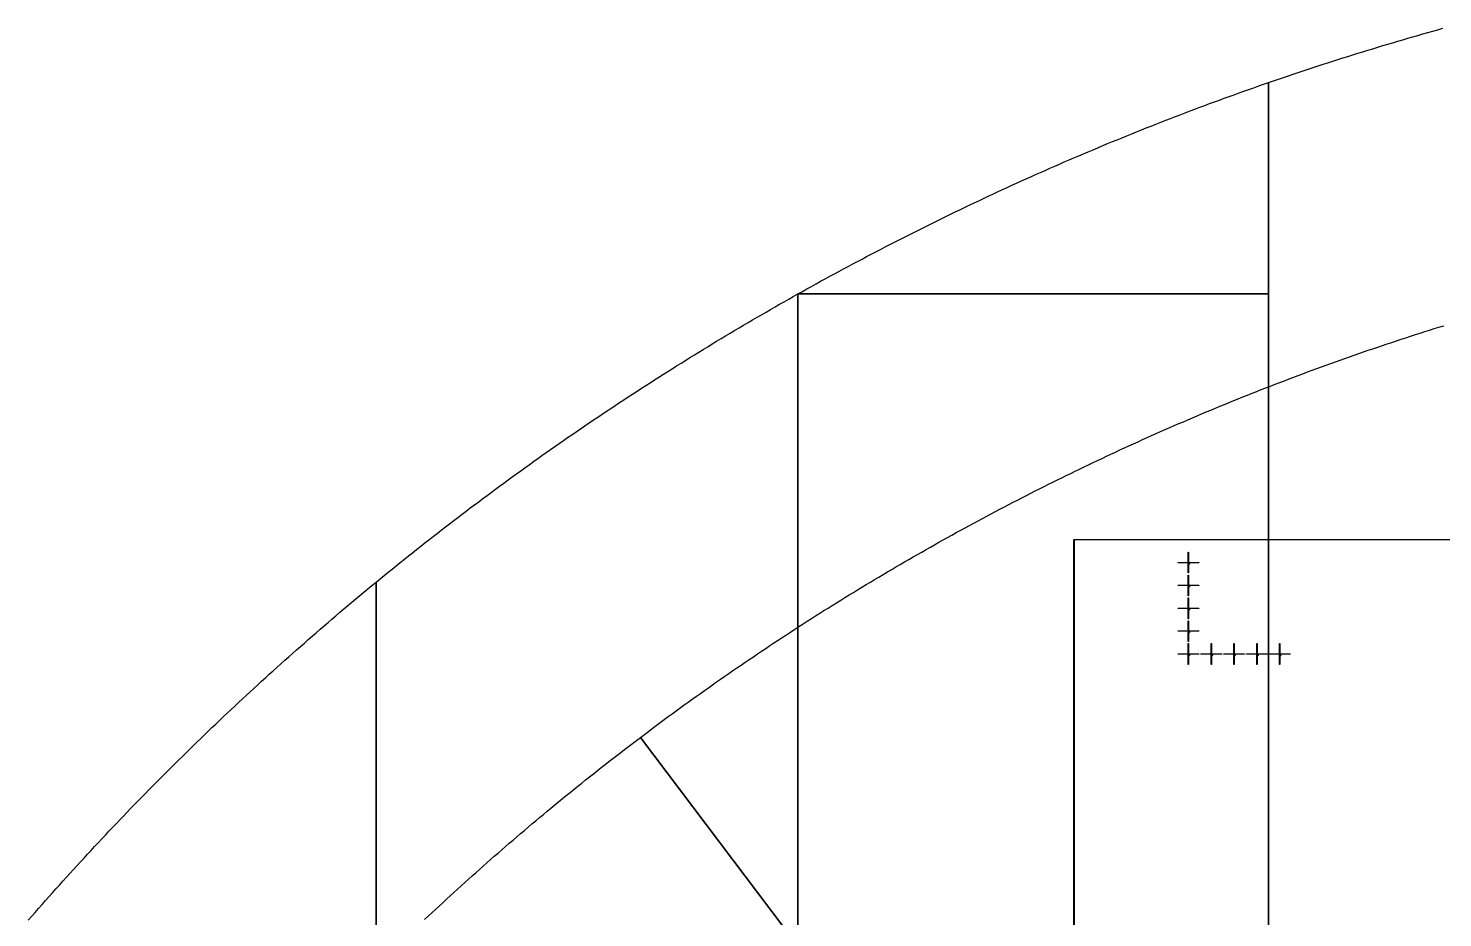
# Model space of a CAD drawing. Extents: x -25400 to 25400, y -24113 to 25400.
# Drawn here: x -19161 to -6775, y 16697 to 24480 of the extents above; entities that cross this region are included whole.
import ezdxf

# ---------------------------------------------------------------- set-up
doc = ezdxf.new("R2010")
doc.units = 0
for name, color, linetype in [('L0D0', 1, 'CONTINUOUS'), ('L1D0', 2, 'CONTINUOUS'), ('L3D0', 3, 'CONTINUOUS')]:
    doc.layers.add(name, color=color, linetype=linetype)

msp = doc.modelspace()

# ---------------------------------------------------------------- linework, layer by layer
at = {"layer": 'L0D0'}
for points in [[(-8299.673, -24005.737), (-8299.673, 24005.737), (-8256.466, 24020.632), (-8213.232, 24035.449), (-8169.972, 24050.188), (-8126.685, 24064.85), (-8083.372, 24079.433), (-8040.032, 24093.939), (-7996.667, 24108.366), (-7953.276, 24122.716), (-7909.859, 24136.987), (-7866.416, 24151.18), (-7822.948, 24165.295), (-7779.454, 24179.332), (-7735.936, 24193.29), (-7692.392, 24207.171), (-7648.823, 24220.972), (-7605.23, 24234.696), (-7561.612, 24248.341), (-7517.97, 24261.907), (-7474.303, 24275.395), (-7430.612, 24288.804), (-7386.897, 24302.135), (-7343.158, 24315.387), (-7299.395, 24328.56), (-7255.609, 24341.655), (-7211.799, 24354.67), (-7167.965, 24367.607), (-7124.109, 24380.465), (-7080.23, 24393.244), (-7036.327, 24405.944), (-6992.402, 24418.565), (-6948.454, 24431.107), (-6904.484, 24443.57), (-6860.491, 24455.953), (-6816.476, 24468.258), (-6772.439, 24480.483)], [(-16115.797, -19632.653), (-16115.797, 19632.653), (-16080.446, 19661.619), (-16045.043, 19690.521), (-16009.587, 19719.359), (-15974.08, 19748.133), (-15938.522, 19776.843), (-15902.911, 19805.49), (-15867.249, 19834.072), (-15831.536, 19862.59), (-15795.771, 19891.043), (-15759.956, 19919.433), (-15724.089, 19947.757), (-15688.171, 19976.018), (-15652.203, 20004.213), (-15616.184, 20032.344), (-15580.114, 20060.41), (-15543.994, 20088.411), (-15507.824, 20116.347), (-15471.603, 20144.217), (-15435.333, 20172.023), (-15399.012, 20199.763), (-15362.641, 20227.438), (-15326.221, 20255.047), (-15289.751, 20282.591), (-15253.232, 20310.069), (-15216.663, 20337.482), (-15180.045, 20364.828), (-15143.378, 20392.109), (-15106.662, 20419.323), (-15069.897, 20446.472), (-15033.083, 20473.554), (-14996.22, 20500.57), (-14959.309, 20527.52), (-14922.35, 20554.403), (-14885.342, 20581.22), (-14848.286, 20607.97), (-14811.182, 20634.653), (-14774.03, 20661.269), (-14736.83, 20687.819), (-14699.582, 20714.302), (-14662.287, 20740.717), (-14624.944, 20767.065), (-14587.554, 20793.347), (-14550.117, 20819.56), (-14512.633, 20845.707), (-14475.101, 20871.786), (-14437.523, 20897.797), (-14399.898, 20923.741), (-14362.227, 20949.617), (-14324.509, 20975.425), (-14286.744, 21001.165), (-14248.933, 21026.838), (-14211.077, 21052.442), (-14173.174, 21077.978), (-14135.225, 21103.445), (-14097.231, 21128.845), (-14059.191, 21154.176), (-14021.105, 21179.439), (-13982.974, 21204.633), (-13944.798, 21229.758), (-13906.576, 21254.815), (-13868.31, 21279.802), (-13829.998, 21304.721), (-13791.642, 21329.571), (-13753.241, 21354.352), (-13714.796, 21379.064), (-13676.306, 21403.706), (-13637.772, 21428.28), (-13599.194, 21452.783), (-13560.572, 21477.218), (-13521.906, 21501.583), (-13483.196, 21525.878), (-13444.443, 21550.104), (-13405.646, 21574.259), (-13366.805, 21598.345), (-13327.922, 21622.361), (-13288.995, 21646.307), (-13250.025, 21670.183), (-13211.012, 21693.989), (-13171.956, 21717.725), (-13132.858, 21741.39), (-13093.718, 21764.985), (-13054.534, 21788.509), (-13015.309, 21811.963), (-12976.042, 21835.346), (-12936.732, 21858.659), (-12897.381, 21881.901), (-12857.988, 21905.071), (-12818.553, 21928.171), (-12779.077, 21951.2), (-12739.559, 21974.158), (-12700, 21997.045), (-12660.4, 22019.861), (-12620.759, 22042.605), (-12581.077, 22065.278), (-12541.355, 22087.88), (-12501.591, 22110.41), (-12461.788, 22132.868), (-12421.944, 22155.255), (-12421.944, -22155.255)], [(-12421.944, -22155.255), (-12421.944, 22155.255), (-8299.673, 22155.255), (-8299.673, -24005.737)], [(0, 0), (-13800.333, 18274.595), (-13765.671, 18300.719), (-13730.96, 18326.777), (-13696.199, 18352.769), (-13661.389, 18378.696), (-13626.53, 18404.556), (-13591.621, 18430.351), (-13556.665, 18456.079), (-13521.659, 18481.741), (-13486.605, 18507.336), (-13451.502, 18532.865), (-13416.351, 18558.328), (-13381.152, 18583.723), (-13345.905, 18609.052), (-13310.61, 18634.314), (-13275.267, 18659.51), (-13239.876, 18684.638), (-13204.438, 18709.699), (-13168.952, 18734.693), (-13133.419, 18759.619), (-13097.839, 18784.478), (-13062.211, 18809.27), (-13026.537, 18833.994), (-12990.816, 18858.65), (-12955.049, 18883.239), (-12919.235, 18907.76), (-12883.374, 18932.213), (-12847.467, 18956.597), (-12811.514, 18980.914), (-12775.515, 19005.163), (-12739.47, 19029.343), (-12703.379, 19053.455), (-12667.243, 19077.499), (-12631.061, 19101.474), (-12594.834, 19125.38), (-12558.562, 19149.217), (-12522.244, 19172.986), (-12485.881, 19196.686), (-12449.474, 19220.317), (-12413.022, 19243.879), (-12376.525, 19267.372), (-12339.984, 19290.796), (-12303.398, 19314.15), (-12266.769, 19337.435), (-12230.095, 19360.65), (-12193.377, 19383.796), (-12156.616, 19406.872), (-12119.81, 19429.879), (-12082.962, 19452.816), (-12046.069, 19475.683), (-12009.134, 19498.479), (-11972.155, 19521.206), (-11935.134, 19543.863), (-11898.069, 19566.449), (-11860.962, 19588.966), (-11823.812, 19611.412), (-11786.62, 19633.787), (-11749.385, 19656.092), (-11712.109, 19678.326), (-11674.79, 19700.49), (-11637.429, 19722.582), (-11600.026, 19744.604), (-11562.582, 19766.555), (-11525.096, 19788.435), (-11487.569, 19810.244), (-11450, 19831.982), (-11412.39, 19853.648), (-11374.74, 19875.243), (-11337.048, 19896.767), (-11299.316, 19918.219), (-11261.543, 19939.6), (-11223.73, 19960.909), (-11185.876, 19982.147), (-11147.982, 20003.312), (-11110.048, 20024.406), (-11072.074, 20045.428), (-11034.061, 20066.377), (-10996.008, 20087.255), (-10957.915, 20108.061), (-10919.783, 20128.794), (-10881.612, 20149.455), (-10843.401, 20170.043), (-10805.152, 20190.56), (-10766.864, 20211.003), (-10728.537, 20231.374), (-10690.171, 20251.672), (-10651.768, 20271.898), (-10613.326, 20292.051), (-10574.845, 20312.131), (-10536.327, 20332.137), (-10497.771, 20352.071), (-10459.177, 20371.932), (-10420.546, 20391.719), (-10381.877, 20411.434), (-10343.171, 20431.075), (-10304.428, 20450.642), (-10265.648, 20470.136), (-10226.831, 20489.557), (-10187.977, 20508.904), (-10149.086, 20528.177), (-10110.159, 20547.376), (-10071.196, 20566.502), (-10032.197, 20585.554), (-9993.161, 20604.532), (-9954.09, 20623.435), (-9914.983, 20642.265), (-9875.84, 20661.021), (-9836.662, 20679.702), (-9797.448, 20698.309), (-9758.2, 20716.842), (-9718.916, 20735.3), (-9679.597, 20753.684), (-9640.244, 20771.993), (-9600.856, 20790.228), (-9561.433, 20808.388), (-9521.976, 20826.473), (-9482.485, 20844.483), (-9442.96, 20862.419), (-9403.401, 20880.279), (-9363.808, 20898.065), (-9324.181, 20915.775), (-9284.521, 20933.41), (-9244.828, 20950.97), (-9205.101, 20968.455), (-9165.341, 20985.865), (-9125.549, 21003.199), (-9085.723, 21020.458), (-9045.865, 21037.641), (-9005.975, 21054.748), (-8966.052, 21071.78), (-8926.096, 21088.736), (-8886.109, 21105.617), (-8846.09, 21122.421), (-8806.039, 21139.15), (-8765.957, 21155.803), (-8725.843, 21172.38), (-8685.697, 21188.881), (-8645.521, 21205.305), (-8605.313, 21221.654), (-8565.075, 21237.926), (-8524.805, 21254.122), (-8484.505, 21270.241), (-8444.175, 21286.284), (-8403.814, 21302.251), (-8363.423, 21318.141), (-8323.002, 21333.955), (-8282.552, 21349.692), (-8242.071, 21365.352), (-8201.561, 21380.936), (-8161.021, 21396.442), (-8120.452, 21411.872), (-8079.854, 21427.225), (-8039.226, 21442.501), (-7998.57, 21457.7), (-7957.886, 21472.821), (-7917.172, 21487.866), (-7876.43, 21502.833), (-7835.66, 21517.724), (-7794.862, 21532.537), (-7754.035, 21547.272), (-7713.181, 21561.93), (-7672.299, 21576.511), (-7631.39, 21591.014), (-7590.453, 21605.44), (-7549.489, 21619.788), (-7508.498, 21634.058), (-7467.479, 21648.251), (-7426.434, 21662.365), (-7385.363, 21676.402), (-7344.264, 21690.361), (-7303.14, 21704.243), (-7261.989, 21718.046), (-7220.812, 21731.771), (-7179.609, 21745.418), (-7138.38, 21758.987), (-7097.126, 21772.478), (-7055.846, 21785.891), (-7014.541, 21799.225), (-6973.21, 21812.481), (-6931.855, 21825.659), (-6890.475, 21838.758), (-6849.07, 21851.779), (-6807.64, 21864.721), (-6766.186, 21877.585)], [(-19160.625, 16674.245), (-19130.592, 16708.693), (-19100.497, 16743.088), (-19070.34, 16777.429), (-19040.122, 16811.715), (-19009.842, 16845.947), (-18979.5, 16880.124), (-18949.096, 16914.247), (-18918.632, 16948.315), (-18888.106, 16982.328), (-18857.519, 17016.286), (-18826.871, 17050.189), (-18796.162, 17084.036), (-18765.392, 17117.829), (-18734.561, 17151.566), (-18703.67, 17185.247), (-18672.718, 17218.873), (-18641.706, 17252.443), (-18610.633, 17285.957), (-18579.501, 17319.416), (-18548.308, 17352.818), (-18517.055, 17386.164), (-18485.741, 17419.454), (-18454.369, 17452.687), (-18422.936, 17485.864), (-18391.444, 17518.984), (-18359.892, 17552.047), (-18328.281, 17585.054), (-18296.61, 17618.004), (-18264.88, 17650.897), (-18233.091, 17683.732), (-18201.243, 17716.51), (-18169.336, 17749.231), (-18137.371, 17781.895), (-18105.346, 17814.501), (-18073.263, 17847.049), (-18041.122, 17879.54), (-18008.922, 17911.972), (-17976.663, 17944.347), (-17944.347, 17976.663), (-17911.972, 18008.922), (-17879.54, 18041.122), (-17847.049, 18073.263), (-17814.501, 18105.346), (-17781.895, 18137.371), (-17749.231, 18169.336), (-17716.51, 18201.243), (-17683.732, 18233.091), (-17650.897, 18264.88), (-17618.004, 18296.61), (-17585.054, 18328.281), (-17552.047, 18359.892), (-17518.984, 18391.444), (-17485.864, 18422.936), (-17452.687, 18454.369), (-17419.454, 18485.741), (-17386.164, 18517.055), (-17352.818, 18548.308), (-17319.416, 18579.501), (-17285.957, 18610.633), (-17252.443, 18641.706), (-17218.873, 18672.718), (-17185.247, 18703.67), (-17151.566, 18734.561), (-17117.829, 18765.392), (-17084.036, 18796.162), (-17050.189, 18826.871), (-17016.286, 18857.519), (-16982.328, 18888.106), (-16948.315, 18918.632), (-16914.247, 18949.096), (-16880.124, 18979.5), (-16845.947, 19009.842), (-16811.715, 19040.122), (-16777.429, 19070.34), (-16743.088, 19100.497), (-16708.693, 19130.592), (-16674.245, 19160.625), (-16639.742, 19190.597), (-16605.185, 19220.506), (-16570.574, 19250.352), (-16535.91, 19280.137), (-16501.193, 19309.859), (-16466.422, 19339.518), (-16431.597, 19369.115), (-16396.72, 19398.649), (-16361.789, 19428.12), (-16326.805, 19457.529), (-16291.769, 19486.874), (-16256.68, 19516.157), (-16221.538, 19545.376), (-16186.343, 19574.532), (-16151.096, 19603.624), (-16115.797, 19632.653), (-16115.797, -19632.653)], [(-15690.361, 16680.005), (-15658.718, 16709.714), (-15627.019, 16739.363), (-15595.263, 16768.952), (-15563.452, 16798.481), (-15531.584, 16827.95), (-15499.661, 16857.358), (-15467.682, 16886.705), (-15435.648, 16915.992), (-15403.558, 16945.218), (-15371.412, 16974.383), (-15339.212, 17003.487), (-15306.956, 17032.53), (-15274.646, 17061.512), (-15242.28, 17090.433), (-15209.86, 17119.292), (-15177.385, 17148.09), (-15144.856, 17176.826), (-15112.272, 17205.5), (-15079.634, 17234.113), (-15046.941, 17262.664), (-15014.195, 17291.152), (-14981.395, 17319.579), (-14948.541, 17347.943), (-14915.633, 17376.245), (-14882.672, 17404.485), (-14849.657, 17432.662), (-14816.589, 17460.776), (-14783.467, 17488.828), (-14750.293, 17516.817), (-14717.065, 17544.743), (-14683.785, 17572.605), (-14650.452, 17600.405), (-14617.066, 17628.142), (-14583.628, 17655.815), (-14550.137, 17683.425), (-14516.594, 17710.971), (-14482.999, 17738.454), (-14449.352, 17765.873), (-14415.653, 17793.228), (-14381.902, 17820.519), (-14348.1, 17847.746), (-14314.246, 17874.909), (-14280.34, 17902.008), (-14246.384, 17929.042), (-14212.376, 17956.012), (-14178.317, 17982.918), (-14144.207, 18009.759), (-14110.046, 18036.535), (-14075.835, 18063.247), (-14041.573, 18089.893), (-14007.26, 18116.475), (-13972.897, 18142.991), (-13938.484, 18169.443), (-13904.021, 18195.829), (-13869.508, 18222.15), (-13834.946, 18248.405), (-13800.333, 18274.595), (0, 0)]]:
    msp.add_lwpolyline(points, dxfattribs=at)
msp.add_lwpolyline([(-12421.944, 22155.255), (-12382.059, 22177.57), (-12342.135, 22199.813), (-12302.171, 22221.984), (-12262.167, 22244.084), (-12222.123, 22266.111), (-12182.04, 22288.067), (-12141.917, 22309.95), (-12101.755, 22331.761), (-12061.553, 22353.499), (-12021.313, 22375.166), (-11981.034, 22396.759), (-11940.716, 22418.281), (-11900.359, 22439.729), (-11859.964, 22461.105), (-11819.53, 22482.409), (-11779.058, 22503.639), (-11738.548, 22524.797), (-11698, 22545.882), (-11657.414, 22566.894), (-11616.791, 22587.832), (-11576.129, 22608.698), (-11535.431, 22629.491), (-11494.695, 22650.21), (-11453.921, 22670.855), (-11413.111, 22691.428), (-11372.264, 22711.927), (-11331.379, 22732.352), (-11290.459, 22752.704), (-11249.501, 22772.982), (-11208.507, 22793.187), (-11167.477, 22813.317), (-11126.411, 22833.374), (-11085.309, 22853.357), (-11044.171, 22873.266), (-11002.997, 22893.101), (-10961.787, 22912.862), (-10920.542, 22932.548), (-10879.262, 22952.16), (-10837.946, 22971.698), (-10796.595, 22991.162), (-10755.21, 23010.551), (-10713.789, 23029.866), (-10672.334, 23049.106), (-10630.844, 23068.271), (-10589.32, 23087.362), (-10547.762, 23106.378), (-10506.169, 23125.32), (-10464.543, 23144.186), (-10422.882, 23162.977), (-10381.188, 23181.694), (-10339.46, 23200.335), (-10297.699, 23218.902), (-10255.904, 23237.393), (-10214.077, 23255.809), (-10172.216, 23274.149), (-10130.322, 23292.415), (-10088.395, 23310.604), (-10046.436, 23328.719), (-10004.444, 23346.758), (-9962.42, 23364.721), (-9920.364, 23382.609), (-9878.275, 23400.421), (-9836.154, 23418.157), (-9794.002, 23435.817), (-9751.818, 23453.402), (-9709.602, 23470.91), (-9667.355, 23488.343), (-9625.077, 23505.699), (-9582.767, 23522.98), (-9540.427, 23540.184), (-9498.055, 23557.312), (-9455.653, 23574.364), (-9413.22, 23591.339), (-9370.757, 23608.238), (-9328.263, 23625.061), (-9285.739, 23641.807), (-9243.185, 23658.477), (-9200.602, 23675.07), (-9157.988, 23691.586), (-9115.345, 23708.026), (-9072.672, 23724.389), (-9029.97, 23740.675), (-8987.238, 23756.884), (-8944.478, 23773.017), (-8901.688, 23789.072), (-8858.87, 23805.05), (-8816.023, 23820.952), (-8773.148, 23836.776), (-8730.244, 23852.523), (-8687.312, 23868.193), (-8644.351, 23883.785), (-8601.363, 23899.3), (-8558.347, 23914.738), (-8515.303, 23930.098), (-8472.232, 23945.381), (-8429.133, 23960.587), (-8386.007, 23975.715), (-8342.854, 23990.765), (-8299.673, 24005.737), (-8299.673, 22155.255)], close=True, dxfattribs=at)
at = {"layer": 'L1D0'}
for points in [[(-9002.75, 19812.5), (-9002.75, 19895.5), (-9000.25, 19895.5), (-9000.25, 19812.5)], [(-9092.5, 19803.25), (-9092.5, 19805.75), (-9009.5, 19805.75), (-9009.5, 19803.25)], [(-9001.7, 19799.5), (-9001.7, 19804.3), (-9006.5, 19804.3), (-9006.5, 19804.7), (-9001.7, 19804.7), (-9001.7, 19809.5), (-9001.3, 19809.5), (-9001.3, 19804.7), (-8996.5, 19804.7), (-8996.5, 19804.3), (-9001.3, 19804.3), (-9001.3, 19799.5)], [(-9002.75, 19713.5), (-9002.75, 19796.5), (-9000.25, 19796.5), (-9000.25, 19713.5)], [(-9002.75, 19612.5), (-9002.75, 19695.5), (-9000.25, 19695.5), (-9000.25, 19612.5)], [(-8995.5, 19793.944), (-8995.5, 19797.5), (-8991.056, 19797.5), (-8991.056, 19796.611), (-8994.611, 19796.611), (-8994.611, 19794.833), (-8991.944, 19794.833), (-8991.944, 19793.944)], [(-8995.5, 19791.278), (-8995.5, 19792.167), (-8991.944, 19792.167), (-8991.944, 19791.278)], [(-8993.5, 19803.25), (-8993.5, 19805.75), (-8910.5, 19805.75), (-8910.5, 19803.25)], [(-8991.944, 19792.167), (-8991.944, 19793.944), (-8991.056, 19793.944), (-8991.056, 19792.167)], [(-9092.5, 19603.25), (-9092.5, 19605.75), (-9009.5, 19605.75), (-9009.5, 19603.25)], [(-9001.7, 19599.5), (-9001.7, 19604.3), (-9006.5, 19604.3), (-9006.5, 19604.7), (-9001.7, 19604.7), (-9001.7, 19609.5), (-9001.3, 19609.5), (-9001.3, 19604.7), (-8996.5, 19604.7), (-8996.5, 19604.3), (-9001.3, 19604.3), (-9001.3, 19599.5)], [(-9002.75, 19513.5), (-9002.75, 19596.5), (-9000.25, 19596.5), (-9000.25, 19513.5)], [(-8992.833, 19591.278), (-8992.833, 19593.056), (-8995.5, 19593.056), (-8995.5, 19594.833), (-8994.611, 19594.833), (-8994.611, 19593.944), (-8992.833, 19593.944), (-8992.833, 19596.611), (-8993.722, 19596.611), (-8993.722, 19597.5), (-8991.944, 19597.5), (-8991.944, 19593.944), (-8991.056, 19593.944), (-8991.056, 19593.056), (-8991.944, 19593.056), (-8991.944, 19591.278)], [(-8994.611, 19594.833), (-8994.611, 19596.611), (-8993.722, 19596.611), (-8993.722, 19594.833)], [(-8993.5, 19603.25), (-8993.5, 19605.75), (-8910.5, 19605.75), (-8910.5, 19603.25)], [(-9002.75, 19412.5), (-9002.75, 19495.5), (-9000.25, 19495.5), (-9000.25, 19412.5)], [(-9092.5, 19403.25), (-9092.5, 19405.75), (-9009.5, 19405.75), (-9009.5, 19403.25)], [(-9001.7, 19399.5), (-9001.7, 19404.3), (-9006.5, 19404.3), (-9006.5, 19404.7), (-9001.7, 19404.7), (-9001.7, 19409.5), (-9001.3, 19409.5), (-9001.3, 19404.7), (-8996.5, 19404.7), (-8996.5, 19404.3), (-9001.3, 19404.3), (-9001.3, 19399.5)], [(-9002.75, 19313.5), (-9002.75, 19396.5), (-9000.25, 19396.5), (-9000.25, 19313.5)], [(-8995.5, 19396.611), (-8995.5, 19397.5), (-8991.944, 19397.5), (-8991.944, 19396.611)], [(-8995.5, 19391.278), (-8995.5, 19392.167), (-8991.944, 19392.167), (-8991.944, 19391.278)], [(-8994.611, 19393.944), (-8994.611, 19394.833), (-8991.944, 19394.833), (-8991.944, 19393.944)], [(-8993.5, 19403.25), (-8993.5, 19405.75), (-8910.5, 19405.75), (-8910.5, 19403.25)], [(-8991.944, 19394.833), (-8991.944, 19396.611), (-8991.056, 19396.611), (-8991.056, 19394.833)], [(-8991.944, 19392.167), (-8991.944, 19393.944), (-8991.056, 19393.944), (-8991.056, 19392.167)], [(-9092.5, 19203.25), (-9092.5, 19205.75), (-9009.5, 19205.75), (-9009.5, 19203.25)], [(-9001.7, 19199.5), (-9001.7, 19204.3), (-9006.5, 19204.3), (-9006.5, 19204.7), (-9001.7, 19204.7), (-9001.7, 19209.5), (-9001.3, 19209.5), (-9001.3, 19204.7), (-8996.5, 19204.7), (-8996.5, 19204.3), (-9001.3, 19204.3), (-9001.3, 19199.5)], [(-9002.75, 19212.5), (-9002.75, 19295.5), (-9000.25, 19295.5), (-9000.25, 19212.5)], [(-8993.5, 19203.25), (-8993.5, 19205.75), (-8910.5, 19205.75), (-8910.5, 19203.25)], [(-9002.75, 19113.5), (-9002.75, 19196.5), (-9000.25, 19196.5), (-9000.25, 19113.5)], [(-9002.75, 19012.5), (-9002.75, 19095.5), (-9000.25, 19095.5), (-9000.25, 19012.5)], [(-8995.5, 19195.722), (-8995.5, 19196.611), (-8994.611, 19196.611), (-8994.611, 19195.722)], [(-8995.5, 19191.278), (-8995.5, 19193.056), (-8994.611, 19193.056), (-8994.611, 19192.167), (-8991.056, 19192.167), (-8991.056, 19191.278)], [(-8994.611, 19196.611), (-8994.611, 19197.5), (-8991.944, 19197.5), (-8991.944, 19196.611)], [(-8994.611, 19193.056), (-8994.611, 19193.944), (-8992.833, 19193.944), (-8992.833, 19193.056)], [(-8992.833, 19193.944), (-8992.833, 19194.833), (-8991.944, 19194.833), (-8991.944, 19193.944)], [(-8991.944, 19194.833), (-8991.944, 19196.611), (-8991.056, 19196.611), (-8991.056, 19194.833)], [(-8802.75, 19012.5), (-8802.75, 19095.5), (-8800.25, 19095.5), (-8800.25, 19012.5)], [(-8602.75, 19012.5), (-8602.75, 19095.5), (-8600.25, 19095.5), (-8600.25, 19012.5)], [(-8402.75, 19012.5), (-8402.75, 19095.5), (-8400.25, 19095.5), (-8400.25, 19012.5)], [(-8202.75, 19012.5), (-8202.75, 19095.5), (-8200.25, 19095.5), (-8200.25, 19012.5)], [(-9092.5, 19003.25), (-9092.5, 19005.75), (-9009.5, 19005.75), (-9009.5, 19003.25)], [(-9001.7, 18999.5), (-9001.7, 19004.3), (-9006.5, 19004.3), (-9006.5, 19004.7), (-9001.7, 19004.7), (-9001.7, 19009.5), (-9001.3, 19009.5), (-9001.3, 19004.7), (-8996.5, 19004.7), (-8996.5, 19004.3), (-9001.3, 19004.3), (-9001.3, 18999.5)], [(-9002.75, 18913.5), (-9002.75, 18996.5), (-9000.25, 18996.5), (-9000.25, 18913.5)], [(-8994.611, 18991.278), (-8994.611, 18992.167), (-8993.722, 18992.167), (-8993.722, 18995.722), (-8994.611, 18995.722), (-8994.611, 18996.611), (-8993.722, 18996.611), (-8993.722, 18997.5), (-8992.833, 18997.5), (-8992.833, 18992.167), (-8991.944, 18992.167), (-8991.944, 18991.278)], [(-8993.5, 19003.25), (-8993.5, 19005.75), (-8910.5, 19005.75), (-8910.5, 19003.25)], [(-8892.5, 19003.25), (-8892.5, 19005.75), (-8809.5, 19005.75), (-8809.5, 19003.25)], [(-8801.7, 18999.5), (-8801.7, 19004.3), (-8806.5, 19004.3), (-8806.5, 19004.7), (-8801.7, 19004.7), (-8801.7, 19009.5), (-8801.3, 19009.5), (-8801.3, 19004.7), (-8796.5, 19004.7), (-8796.5, 19004.3), (-8801.3, 19004.3), (-8801.3, 18999.5)], [(-8802.75, 18913.5), (-8802.75, 18996.5), (-8800.25, 18996.5), (-8800.25, 18913.5)], [(-8795.5, 18995.722), (-8795.5, 18996.611), (-8794.611, 18996.611), (-8794.611, 18995.722)], [(-8795.5, 18991.278), (-8795.5, 18993.056), (-8794.611, 18993.056), (-8794.611, 18992.167), (-8791.056, 18992.167), (-8791.056, 18991.278)], [(-8794.611, 18996.611), (-8794.611, 18997.5), (-8791.944, 18997.5), (-8791.944, 18996.611)], [(-8794.611, 18993.056), (-8794.611, 18993.944), (-8792.833, 18993.944), (-8792.833, 18993.056)], [(-8793.5, 19003.25), (-8793.5, 19005.75), (-8710.5, 19005.75), (-8710.5, 19003.25)], [(-8792.833, 18993.944), (-8792.833, 18994.833), (-8791.944, 18994.833), (-8791.944, 18993.944)], [(-8791.944, 18994.833), (-8791.944, 18996.611), (-8791.056, 18996.611), (-8791.056, 18994.833)], [(-8692.5, 19003.25), (-8692.5, 19005.75), (-8609.5, 19005.75), (-8609.5, 19003.25)], [(-8601.7, 18999.5), (-8601.7, 19004.3), (-8606.5, 19004.3), (-8606.5, 19004.7), (-8601.7, 19004.7), (-8601.7, 19009.5), (-8601.3, 19009.5), (-8601.3, 19004.7), (-8596.5, 19004.7), (-8596.5, 19004.3), (-8601.3, 19004.3), (-8601.3, 18999.5)], [(-8602.75, 18913.5), (-8602.75, 18996.5), (-8600.25, 18996.5), (-8600.25, 18913.5)], [(-8595.5, 18996.611), (-8595.5, 18997.5), (-8591.944, 18997.5), (-8591.944, 18996.611)], [(-8595.5, 18991.278), (-8595.5, 18992.167), (-8591.944, 18992.167), (-8591.944, 18991.278)], [(-8594.611, 18993.944), (-8594.611, 18994.833), (-8591.944, 18994.833), (-8591.944, 18993.944)], [(-8593.5, 19003.25), (-8593.5, 19005.75), (-8510.5, 19005.75), (-8510.5, 19003.25)], [(-8591.944, 18994.833), (-8591.944, 18996.611), (-8591.056, 18996.611), (-8591.056, 18994.833)], [(-8591.944, 18992.167), (-8591.944, 18993.944), (-8591.056, 18993.944), (-8591.056, 18992.167)], [(-8492.5, 19003.25), (-8492.5, 19005.75), (-8409.5, 19005.75), (-8409.5, 19003.25)], [(-8401.7, 18999.5), (-8401.7, 19004.3), (-8406.5, 19004.3), (-8406.5, 19004.7), (-8401.7, 19004.7), (-8401.7, 19009.5), (-8401.3, 19009.5), (-8401.3, 19004.7), (-8396.5, 19004.7), (-8396.5, 19004.3), (-8401.3, 19004.3), (-8401.3, 18999.5)], [(-8402.75, 18913.5), (-8402.75, 18996.5), (-8400.25, 18996.5), (-8400.25, 18913.5)], [(-8392.833, 18991.278), (-8392.833, 18993.056), (-8395.5, 18993.056), (-8395.5, 18994.833), (-8394.611, 18994.833), (-8394.611, 18993.944), (-8392.833, 18993.944), (-8392.833, 18996.611), (-8393.722, 18996.611), (-8393.722, 18997.5), (-8391.944, 18997.5), (-8391.944, 18993.944), (-8391.056, 18993.944), (-8391.056, 18993.056), (-8391.944, 18993.056), (-8391.944, 18991.278)], [(-8394.611, 18994.833), (-8394.611, 18996.611), (-8393.722, 18996.611), (-8393.722, 18994.833)], [(-8393.5, 19003.25), (-8393.5, 19005.75), (-8310.5, 19005.75), (-8310.5, 19003.25)], [(-8292.5, 19003.25), (-8292.5, 19005.75), (-8209.5, 19005.75), (-8209.5, 19003.25)], [(-8201.7, 18999.5), (-8201.7, 19004.3), (-8206.5, 19004.3), (-8206.5, 19004.7), (-8201.7, 19004.7), (-8201.7, 19009.5), (-8201.3, 19009.5), (-8201.3, 19004.7), (-8196.5, 19004.7), (-8196.5, 19004.3), (-8201.3, 19004.3), (-8201.3, 18999.5)], [(-8202.75, 18913.5), (-8202.75, 18996.5), (-8200.25, 18996.5), (-8200.25, 18913.5)], [(-8195.5, 18993.944), (-8195.5, 18997.5), (-8191.056, 18997.5), (-8191.056, 18996.611), (-8194.611, 18996.611), (-8194.611, 18994.833), (-8191.944, 18994.833), (-8191.944, 18993.944)], [(-8195.5, 18991.278), (-8195.5, 18992.167), (-8191.944, 18992.167), (-8191.944, 18991.278)], [(-8193.5, 19003.25), (-8193.5, 19005.75), (-8110.5, 19005.75), (-8110.5, 19003.25)], [(-8191.944, 18992.167), (-8191.944, 18993.944), (-8191.056, 18993.944), (-8191.056, 18992.167)]]:
    msp.add_lwpolyline(points, close=True, dxfattribs=at)
at = {"layer": 'L3D0'}
msp.add_lwpolyline([(-1.5, 20004.5), (-10001.5, 20004.5), (-10001.5, 10004.5), (-10004.5, 10004.5), (-10004.5, 20007.5), (10004.5, 20007.5)], dxfattribs=at)

doc.saveas('drawing.dxf')
